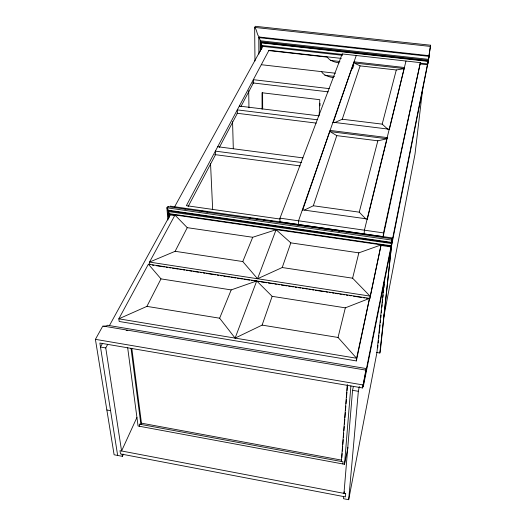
<?xml version="1.0" encoding="UTF-8"?>
<svg xmlns="http://www.w3.org/2000/svg" width="526" height="526" viewBox="0 0 526 526"><rect width="100%" height="100%" fill="white"/><g stroke="black" fill="none" stroke-linecap="round" stroke-linejoin="round"><path stroke-width="0.79" d="M167.919 220.006L166.887 207.79L167.853 206.646L392.245 238.804L380.43 349.915L379.851 353.005L376.609 352.479M279.996 218.152L279.964 221.933L383.152 236.713L420.359 62.64L342.209 53.941L279.996 218.152L383.526 232.913L420.359 62.64M298.439 224.576L298.538 220.795L356.26 55.506M319.177 115.194L319.788 99.697L262.02 92.76L262.093 109.191M319.959 105.838L320.058 103.398M342.124 55.559L342.209 53.941M347.324 384.526L341.335 461.486L341.624 460.132L141.514 423.18M341.815 457.673L342.13 453.583M342.321 451.124L342.709 446.212M342.834 444.575L343.215 439.664M343.406 437.211L343.728 433.115M343.919 430.662L344.241 426.566M344.431 424.114L344.813 419.202M344.944 417.565L345.326 412.654M345.516 410.201L345.832 406.105M346.029 403.652L346.345 399.556M346.535 397.104L346.923 392.192M347.048 390.555L347.43 385.643M342.847 463.958L343.018 461.802L139.331 424.134L139.614 426.297M127.68 347.804L138.062 426.007L344.517 464.267L350.901 385.887M364.104 233.985L364.413 230.191L405.987 61.042M343.695 496.577L343.517 498.714L348.679 499.7L376.932 352.532L384.526 279.201M353.413 386.308L352.558 390.318L343.965 493.362L344.28 491.757M356.365 360.921L356.589 358.245L369.522 298.393L148.391 264.19L118.823 318.822L119.192 321.478L356.365 360.921L369.522 298.393L345.326 307.835L272.152 296.342L256.721 280.95L231.197 289.911L160.989 278.885L148.391 264.19M348.679 499.7L358.351 391.311L359.337 386.485M366.53 298.209L369.778 298.715L381.08 244.919L358.844 252.848L290.825 242.867L276.091 229.724L252.704 237.272L187.249 227.666L174.98 215.081L149.535 262.086L149.805 264.677M117.66 455.444L99.861 343.037L362.585 387.958L365.853 370.113L102.833 326.008L95.41 339.342L114.103 454.766L122.407 456.351L123.419 454.122M363.742 382.231L363.361 386.242L390.95 248.706M387.064 138.759L330.039 131.599L336.778 135.629L377.839 140.81L387.064 138.759L387.175 137.582L330.098 130.428L302.595 210.321M365.853 370.113L365.813 370.58L366.372 368.594L107.436 325.252L106.522 325.877L103.688 326.324M366.274 369.633L366.372 368.594M381.08 244.919L369.778 298.715M383.152 236.713L383.526 232.913M391.12 245.76L391.456 243.499L168.399 211.597L169.628 213.72L391.12 245.76L390.956 246.891L380.403 245.366M377.694 347.811L377.944 345.372M378.201 342.932L378.45 340.486M378.707 338.047L378.957 335.608M379.213 333.168L379.548 329.914M379.719 328.283L380.055 325.029M380.311 322.589L380.568 320.15M380.817 317.704L381.074 315.265M381.324 312.825L381.58 310.386M381.915 307.131L382.172 304.685M382.336 303.061L382.678 299.807M382.928 297.368L383.184 294.922M383.434 292.482L383.691 290.043M383.947 287.604L384.282 284.349M379.851 353.005L392.245 238.804M170.22 206.133L392.508 237.969L392.534 239.047M422.805 87.842L415.001 154.184L383.717 317.165M391.942 241.967L429.242 55.513L427.572 64.777L420.228 63.955M428.973 55.671L428.276 60.306L261.179 41.804C259.765 40.804 260.238 38.727 258.772 37.629L259.14 37.004L428.973 55.671L430.59 45.229L255.301 26.3L254.656 27.405L254.978 60.97M428.414 60.621L391.541 245.754M430.59 45.229L428.611 58.642M427.894 63.179L427.96 62.758M392.212 239.435L392.508 237.969M362.585 387.958L391.351 244.912M344.517 464.267L347.936 447.521M338.047 337.462L262.106 325.114L235.102 338.1L219.638 318.204L146.899 306.375L118.823 318.822L356.589 358.245L338.047 337.462L345.326 307.835M352.611 278.195L282.212 267.53L257.549 278.747L242.782 261.553L175.132 251.303L149.535 262.086L370.021 296.099L352.611 278.195L358.844 252.848M367.266 219.414L386.873 139.554M389.312 129.593L404.402 67.506L354.044 61.844L333.162 122.637M365.951 219.053L359.245 212.169L377.839 140.81M387.964 129.343L382.185 124.136L396.295 69.978L404.29 68.597L353.978 62.929L360.1 65.882L396.295 69.978M168.419 218.79L168.018 209.683L166.887 207.79L391.955 240.112M261.803 48.721L261.836 45.197L261.212 42.862L428.092 61.371M304.528 210.025L313.318 205.765L336.778 135.629M334.332 122.768L342.262 119.224L360.1 65.882M352.505 68.939L353.834 65.099M262.106 325.114L272.152 296.342M282.212 267.53L290.825 242.867M235.102 338.1L256.721 280.95M257.549 278.747L276.091 229.724M219.638 318.204L231.197 289.911M242.782 261.553L252.704 237.272M136.898 417.512L121.578 450.979L105.765 347.936L107.705 344.333M146.899 306.375L160.989 278.885M175.132 251.303L187.249 227.666M188.144 206.508L215.509 154.69L215.358 151.126L301.7 162.514M219.375 147.379L237.371 113.3L237.292 109.875L317.178 119.757M240.901 106.6L253.795 82.194M102.452 343.439L100.492 347.035L105.765 347.936M109.382 325.686L170.385 214.529M174.619 206.81L262.829 46.084M169.582 216.627L169.628 213.72M430.353 46.413L254.656 27.405C257.24 30.1 256.603 34.302 259.14 37.004M428.841 56.335L258.772 37.629L258.877 54.06M428.394 59.333L260.173 40.739L260.232 51.41M428.138 60.996L260.817 42.448L260.857 49.838M261.79 45.46L342.295 54.428M420.359 63.127L427.677 63.942M262.665 46.38L341.854 55.217M341.315 58.406L268.957 50.292L186.368 205.666L279.852 219.007M268.806 50.588L327.461 57.17A15.339 6.923 2.6 0 0 339.106 62.87M330.289 60.398L339.908 61.483M261.297 64.711L335.364 73.226M324.792 75.297L334.549 76.421M329.204 88.618L253.341 79.676L253.374 82.983M252.454 82.878L328.231 91.853M239.31 106.068L319.058 115.871M342.262 119.224L382.185 124.136M332.951 122.249L389.233 129.218M236.963 113.248L316.231 123.104M217.698 146.728L302.996 157.899M214.667 154.578L300.188 165.914M313.318 205.765L359.245 212.169M302.365 209.841L367.174 218.947M197.697 210.485L200.13 210.834M201.754 211.071L207.441 211.886M248.857 217.817L250.481 218.053M256.169 218.869L257.793 219.099M263.473 219.914L265.097 220.144M270.785 220.959L272.409 221.196M289.464 223.635L291.088 223.872M296.769 224.687L298.393 224.918M304.081 225.733L305.705 225.963M311.385 226.778L313.009 227.015M318.697 227.83L320.321 228.06M322.76 228.409L328.441 229.224M330.065 229.454L332.504 229.809M334.128 230.04L335.752 230.27M337.376 230.506L339.809 230.855M341.433 231.085L343.057 231.322M344.688 231.552L347.121 231.9M348.745 232.137L350.369 232.367M183.995 208.73L185.612 208.96M323.497 228.725L325.121 228.955M330.801 229.77L332.419 230M338.1 230.815L339.724 231.052M167.985 210.157L391.62 242.374L391.522 242.867L167.735 210.61M169.379 214.174L391.022 246.253M170.181 214.91L175.046 215.614M152.238 265.051L153.862 265.308M156.294 265.683L164.414 266.938M166.038 267.188L167.662 267.438M169.287 267.688L170.904 267.944M172.528 268.194L178.215 269.075M179.833 269.325L181.457 269.575M183.081 269.825L184.705 270.075M186.329 270.331L187.953 270.581M189.577 270.831L192.01 271.206M193.634 271.462L198.506 272.212M200.13 272.461L201.754 272.718M203.378 272.968L205.002 273.218M206.626 273.467L215.555 274.848M217.172 275.098L218.796 275.354M220.42 275.604L222.044 275.854M223.668 276.104L225.292 276.354M226.916 276.61L229.349 276.985M230.973 277.235L235.845 277.991M237.469 278.241L239.093 278.491M240.717 278.741L242.341 278.997M243.959 279.247L249.646 280.128M251.27 280.378L252.894 280.628M254.512 280.877L256.136 281.127M257.76 281.384L259.384 281.634M261.008 281.883L266.689 282.764M268.313 283.014L273.185 283.77M274.809 284.02L276.433 284.27M278.057 284.52L279.681 284.77M281.298 285.026L286.986 285.901M288.61 286.151L290.227 286.407M291.851 286.657L293.475 286.907M295.099 287.157L296.723 287.406M298.347 287.663L300.78 288.038M302.404 288.287L304.028 288.537M305.652 288.794L307.276 289.044M308.9 289.293L310.524 289.543M312.148 289.793L313.772 290.05M315.396 290.299L324.325 291.68M325.949 291.93L327.566 292.18M329.191 292.436L330.815 292.686M332.439 292.936L334.063 293.186M335.687 293.436L338.119 293.817M339.743 294.067L341.367 294.317M342.991 294.567L344.615 294.816M346.24 295.073L347.864 295.323M349.488 295.573L351.112 295.822M353.544 296.204L361.664 297.46M363.288 297.709L364.906 297.959M126.174 330.374L127.792 330.65M95.41 339.342L362.868 384.92M352.558 390.318L358.351 391.311M106.85 409.978L110.565 410.655M168.024 206.652L168.833 206.974M122.078 454.214L122.407 456.351M131.013 348.238L140.889 424.423L141.455 423.167L131.848 348.626M168.734 213.786L169.076 217.849M168.261 213.431L168.603 217.521M210.551 163.796L212.675 209.624M232.564 121.684L233.307 148.72M248.706 90.597L248.956 107.764M262.605 92.425L262.671 108.829M261.212 42.862L261.238 49.405M333.504 77.67A15.78 7.331 2.5 0 1 321.583 71.641M345.694 493.69L345.418 496.906L120.487 453.905L119.987 450.677L345.694 493.69"/></g></svg>
